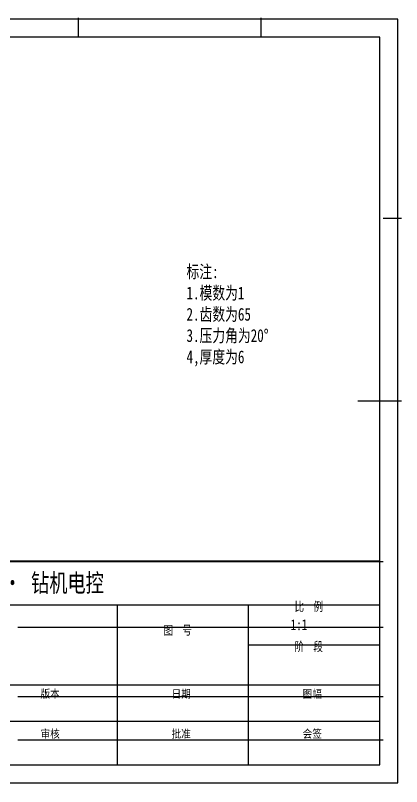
# Model space of a CAD drawing. Header units: millimetres. Extents: x -1 to 297, y -1 to 211.
# Drawn here: x 191.3 to 297, y -0.6 to 210.6 of the extents above; entities that cross this region are included whole.
import ezdxf

# ---------------------------------------------------------------- set-up
doc = ezdxf.new("R2010")
doc.units = ezdxf.units.MM
doc.layers.add('图框', color=7, linetype='Continuous')
doc.styles.get("Standard").update_dxf_attribs({"font": 'hyswlongfangsong.ttf'})

# ---------------------------------------------------------------- blocks, each defined once
blk = doc.blocks.new('HH_FRAME_A4')
at = {"layer": 'HH_TITLE'}
for p, q in [((148.5, 200), (148.5, 212)), ((142.5, 206), (154.5, 206)), ((41, 184), (41, 196)), ((41, 190), (44, 193)), ((41, 190), (38, 187)), ((25, 100), (25, 112)), ((292, 100), (292, 112)), ((19, 106), (31, 106)), ((286, 106), (298, 106)), ((112, 50), (292, 50)), ((220, 28), (220, 50)), ((256, 28), (256, 50)), ((256, 39), (292, 39)), ((112, 28), (292, 28)), ((148, 18), (148, 28)), ((184, 18), (184, 28)), ((220, 18), (220, 28)), ((256, 18), (256, 28)), ((112, 18), (292, 18)), ((148, 6), (148, 18)), ((184, 6), (184, 18)), ((220, 6), (220, 18)), ((256, 6), (256, 18)), ((148.5, 0), (148.5, 12)), ((142.5, 6), (154.5, 6))]:
    blk.add_line(p, q, dxfattribs=at)
for points in [[(0, 1), (297, 1), (297, 211), (0, 211)], [(25, 6), (292, 6), (292, 206), (25, 206)], [(112, 6), (292, 6), (292, 62), (112, 62)]]:
    blk.add_lwpolyline(points, close=True, dxfattribs=at)
blk.add_circle((41, 190), 6, dxfattribs=at)
for s, height, p in [('东方宏华 · 钻机电控', 5, (166.04, 53.5)), ('比  例', 2.5, (268.61, 48.25)), ('图  名', 2.5, (160.61, 41.75)), ('图  号', 2.5, (232.61, 41.75)), ('阶  段', 2.5, (268.61, 37.25)), ('材料', 2.2, (126.84, 24.4)), ('重量', 2.2, (162.84, 24.4)), ('版本', 2.2, (198.84, 24.4)), ('日期', 2.2, (234.84, 24.4)), ('图幅', 2.2, (270.84, 24.4)), ('设计', 2.2, (126.84, 13.4)), ('校对', 2.2, (162.84, 13.4)), ('审核', 2.2, (198.84, 13.4)), ('批准', 2.2, (234.84, 13.4)), ('会签', 2.2, (270.84, 13.4))]:
    blk.add_text(s, height=height, dxfattribs=at).set_placement(p)
for tag, p, height in [('SCALE', (267.53, 43), 3), ('TITLE', (155.21, 32.5), 5), ('DWG_NO', (230.45, 33.25), 3.5), ('STAGE', (267.53, 32), 3), ('MATERIAL', (123.96, 19.1), 2.8), ('WEIGHT', (159.96, 19.1), 2.8), ('VERSION', (195.96, 19.1), 2.8), ('DATE', (231.96, 19.1), 2.8), ('SHEET', (267.96, 19.1), 2.8), ('DESIGN', (123.96, 8.1), 2.8), ('CHECKED', (159.96, 8.1), 2.8), ('REVIEWED', (195.96, 8.1), 2.8), ('APPROVED', (231.96, 8.1), 2.8), ('COUNTERSIGN', (267.96, 8.1), 2.8)]:
    blk.add_attdef(tag, p, '', height=height, dxfattribs=at)

msp = doc.modelspace()

# ---------------------------------------------------------------- linework, layer by layer
at = {"layer": '图框'}
for p, q in [((208.5, 210), (208.5, 205)), ((258.5, 210), (258.5, 205)), ((297, 155), (292, 155))]:
    msp.add_line(p, q, dxfattribs=at)
at = {"layer": '图框', "lineweight": 25}
for p, q in [((297, 105), (287, 105)), ((112, 61), (292, 61)), ((191.98, 43.052), (291.98, 43.052)), ((192, 24), (292, 24)), ((192, 12.166), (292, 12.166))]:
    msp.add_line(p, q, dxfattribs=at)

# ---------------------------------------------------------------- block references
at = {"xscale": 0.9966442953020134, "yscale": 0.9966442953020134}
msp.add_blockref('HH_FRAME_A4', (0, -0.644), dxfattribs=at).add_auto_attribs({'TITLE': '“圆柱齿轮”', 'SCALE': '1:1', 'MATERIAL': '亚克力'})

# ---------------------------------------------------------------- texts
at = {"insert": (238.135, 142.184), "char_height": 3.5, "attachment_point": 1}
msp.add_mtext_dynamic_manual_height_columns('标注:\\P1.模数为1\\P2.齿数为65\\P3.压力角为20°\\P4,厚度为6', width=44.34723, gutter_width=17.5, heights=[0], dxfattribs=at)

doc.saveas('drawing.dxf')
